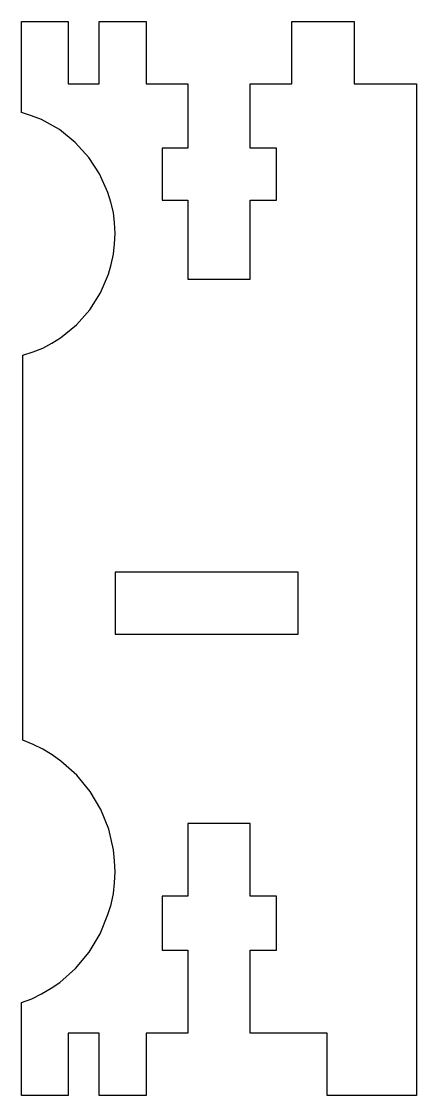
# Model space of a CAD drawing. Header units: millimetres. Extents: x 0 to 19, y 0 to 51.7.
import ezdxf

# ---------------------------------------------------------------- set-up
doc = ezdxf.new("R2010")
doc.units = ezdxf.units.MM
doc.layers.add('CORTE', color=7, linetype='Continuous')

msp = doc.modelspace()

# ---------------------------------------------------------------- linework, layer by layer
at = {"layer": 'CORTE'}
for points in [[(0, 47.32), (0, 51.7), (2.24, 51.7), (2.24, 48.7), (3.74, 48.7), (3.74, 51.7), (6, 51.7), (6, 48.7), (8, 48.7), (8, 45.6), (6.76, 45.6), (6.76, 43.1), (8, 43.1), (8, 39.3), (11, 39.3), (11, 43.1), (12.26, 43.1), (12.26, 45.6), (11, 45.6), (11, 48.7), (13, 48.7), (13, 51.7), (16, 51.7), (16, 48.7), (19, 48.7), (19, 0), (14.7, 0), (14.7, 3), (11, 3), (11, 7), (12.26, 7), (12.26, 9.6), (11, 9.6), (11, 13.1), (8, 13.1), (8, 9.6), (6.76, 9.6), (6.76, 9.52), (6.76, 7), (8, 7), (8, 3), (6, 3), (6, 0), (3.74, 0), (3.74, 3), (2.24, 3), (2.24, 0), (0, 0), (0, 4.48), (0.5, 4.66), (0.96, 4.9), (1.42, 5.16), (1.84, 5.44), (2.6, 6.12), (3.26, 6.9), (3.78, 7.78), (4.16, 8.72), (4.32, 9.2), (4.42, 9.72), (4.48, 10.24), (4.5, 10.76), (4.48, 11.3), (4.42, 11.82), (4.32, 12.32), (4.2, 12.82), (3.82, 13.76), (3.3, 14.64), (2.66, 15.42), (1.9, 16.1), (1.48, 16.4), (1.02, 16.68), (0.56, 16.9), (0.06, 17.1), (0.06, 35.64), (0.56, 35.8), (1.02, 35.98), (1.46, 36.22), (1.88, 36.48), (2.64, 37.1), (3.28, 37.82), (3.8, 38.64), (4.18, 39.54), (4.32, 40), (4.42, 40.5), (4.48, 41), (4.5, 41.5), (4.48, 42), (4.42, 42.5), (4.3, 43), (4.16, 43.46), (3.76, 44.36), (3.24, 45.16), (2.58, 45.88), (1.82, 46.5), (1.4, 46.74), (0.96, 46.98), (0.48, 47.16)], [(13.3, 25.2), (4.5, 25.2), (4.5, 22.2), (13.3, 22.2)]]:
    msp.add_lwpolyline(points, close=True, dxfattribs=at)

doc.saveas('drawing.dxf')
